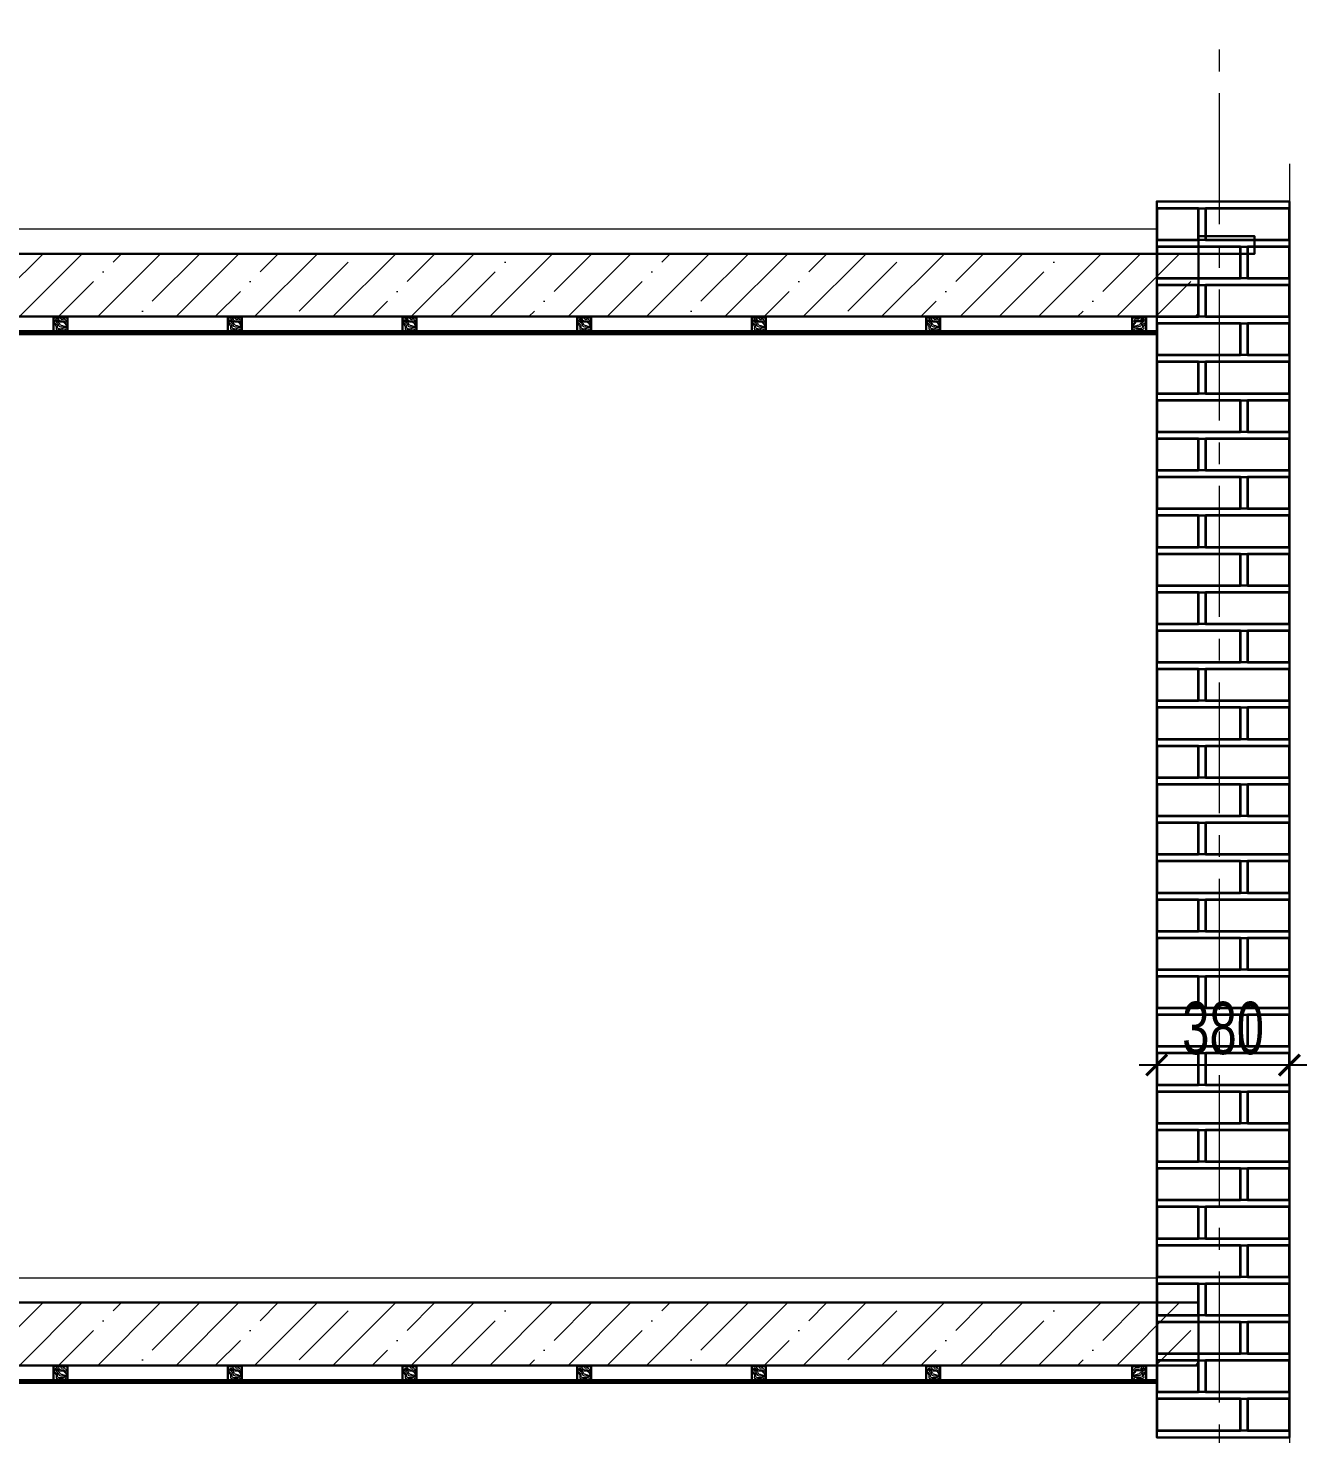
# Model space of a CAD drawing. Header units: millimetres. Extents: x 306212 to 393045, y -154783 to -111932.
# Drawn here: x 382741 to 386403, y -144597 to -140571 of the extents above; entities that cross this region are included whole.
import ezdxf

# ---------------------------------------------------------------- set-up
doc = ezdxf.new("R2010")
doc.units = ezdxf.units.MM
doc.linetypes.add('CENTER2', pattern=[1.125, 0.75, -0.125, 0.125, -0.125])
doc.layers.add('ahsap', color=222, linetype='Continuous', lineweight=13)
doc.layers.add('OLCU', color=7, linetype='Continuous', lineweight=13)
doc.layers.add('AKS', color=252, linetype='CENTER2')
doc.styles.add('TR', font='tsimplex.shx', dxfattribs={"width": 0.7})
doc.dimstyles.get("Standard").update_dxf_attribs({"dimtxt": 125, "dimasz": 60, "dimexe": 50, "dimexo": 50, "dimgap": 30, "dimtad": 1, "dimdec": 0, "dimzin": 0, "dimdsep": 46, "dimtxsty": 'TR', "dimblk": 'ARCHTICK', "dimcen": 90, "dimdle": 50, "dimclrt": 256, "dimadec": 0, "dimazin": 0, "dimtfac": 1, "dimtdec": 0, "dimtofl": 0, "dimtmove": 1, "dimatfit": 3, "dimldrblk": 'ARCHTICK', "dimfxl": 0, "dimtolj": 1, "dimtzin": 0, "dimarcsym": 0})

# ---------------------------------------------------------------- blocks, each defined once
blk = doc.blocks.new('_ArchTick')
at = {"color": 0, "linetype": 'ByBlock', "const_width": 0.15}
blk.add_lwpolyline([(-0.5, -0.5), (0.5, 0.5)], dxfattribs=at)
blk = doc.blocks.new('*D768')
at = {"layer": 'DEFPOINTS', "color": 0}
for p in [(385973.4, -143541), (385973.4, -143727.4), (386353.4, -143727.4)]:
    blk.add_point(p, dxfattribs=at)
at = {"layer": 'OLCU', "color": 0, "lineweight": -2}
for p, q in [((385973.4, -143677.4), (385973.4, -143491)), ((386353.4, -143677.4), (386353.4, -143491)), ((386403.4, -143541), (385923.4, -143541))]:
    blk.add_line(p, q, dxfattribs=at)
at = {"layer": 'OLCU', "color": 0, "lineweight": -2, "xscale": 60, "yscale": 60, "zscale": 60, "rotation": 180}
blk.add_blockref('_ArchTick', (385973.4, -143541), dxfattribs=at)
at = {"layer": 'OLCU', "color": 0, "lineweight": -2, "xscale": 60, "yscale": 60, "zscale": 60}
blk.add_blockref('_ArchTick', (386353.4, -143541), dxfattribs=at)
at = {"layer": 'OLCU', "insert": (386163.4, -143436), "char_height": 150, "attachment_point": 5, "style": 'TR'}
blk.add_mtext('\\A1;380', dxfattribs=at)

msp = doc.modelspace()

# ---------------------------------------------------------------- hatches: boundary and pattern name
at = {"layer": 'ahsap'}
h = msp.add_hatch(dxfattribs=at)
h.set_pattern_fill('ANSI35', color=251, scale=25, style=0)
h.set_pattern_definition([(45, (29611.11, 3004), (-112.2532, 112.2532), []), (45, (29723.36, 3004), (-112.2532, 112.2532), [198.4375, -39.6875, 0, -39.6875])])
h.paths.add_polyline_path([(386093.4, -141217.4), (381853.4, -141217.4), (381853.4, -141253.4), (381853.4, -141397.4), (386093.4, -141397.4)], flags=16)
h.paths.add_polyline_path([(379428.4, -141217.4), (379303.4, -141217.4), (379303.4, -141253.4), (379428.4, -141253.4)])
h.paths.add_polyline_path([(379428.4, -141253.4), (379303.4, -141253.4), (379303.4, -141273.4), (379423.4, -141273.4), (379428.4, -141273.4)])
h.paths.add_polyline_path([(379423.4, -141273.4), (379303.4, -141273.4), (379303.4, -141363.4), (379423.4, -141363.4)])
h.paths.add_polyline_path([(379428.4, -141363.4), (379303.4, -141363.4), (379303.4, -141383.4), (379428.4, -141383.4)])
h.paths.add_polyline_path([(379428.4, -141383.4), (379303.4, -141383.4), (379303.4, -141397.4), (379428.4, -141397.4)])
h.paths.add_polyline_path([(379543.4, -141383.4), (379428.4, -141383.4), (379428.4, -141397.4), (379543.4, -141397.4)])
h.paths.add_polyline_path([(381853.4, -141363.4), (379428.4, -141363.4), (379428.4, -141383.4), (379543.4, -141383.4), (381853.4, -141383.4)])
h.paths.add_polyline_path([(379443.4, -141273.4), (379428.4, -141273.4), (379428.4, -141363.4), (379443.4, -141363.4)])
h.paths.add_polyline_path([(381853.4, -141253.4), (379428.4, -141253.4), (379428.4, -141273.4), (379503.4, -141273.4), (379683.4, -141273.4), (381853.4, -141273.4)])
h.paths.add_polyline_path([(379428.4, -141273.4), (379423.4, -141273.4), (379423.4, -141363.4), (379428.4, -141363.4)])
h.paths.add_polyline_path([(379543.4, -141217.4), (379428.4, -141217.4), (379428.4, -141253.4), (379503.4, -141253.4), (379543.4, -141253.4)])
h.paths.add_polyline_path([(379563.4, -141217.4), (379543.4, -141217.4), (379543.4, -141253.4), (379563.4, -141253.4)])
h.paths.add_polyline_path([(379803.4, -141217.4), (379563.4, -141217.4), (379563.4, -141253.4), (379763.4, -141253.4), (379803.4, -141253.4)])
h.paths.add_polyline_path([(379703.4, -141273.4), (379683.4, -141273.4), (379683.4, -141363.4), (379703.4, -141363.4)])
h.paths.add_polyline_path([(379683.4, -141273.4), (379443.4, -141273.4), (379443.4, -141363.4), (379643.4, -141363.4), (379683.4, -141363.4)])
h.paths.add_polyline_path([(379803.4, -141383.4), (379563.4, -141383.4), (379563.4, -141397.4), (379803.4, -141397.4)])
h.paths.add_polyline_path([(379563.4, -141383.4), (379543.4, -141383.4), (379543.4, -141397.4), (379563.4, -141397.4)])
h.paths.add_polyline_path([(379823.4, -141383.4), (379803.4, -141383.4), (379803.4, -141397.4), (379823.4, -141397.4)])
h.paths.add_polyline_path([(379943.4, -141273.4), (379703.4, -141273.4), (379703.4, -141363.4), (379903.4, -141363.4), (379943.4, -141363.4)])
h.paths.add_polyline_path([(379823.4, -141217.4), (379803.4, -141217.4), (379803.4, -141253.4), (379823.4, -141253.4)])
h.paths.add_polyline_path([(380063.4, -141217.4), (379823.4, -141217.4), (379823.4, -141253.4), (380023.4, -141253.4), (380063.4, -141253.4)])
h.paths.add_polyline_path([(380083.4, -141217.4), (380063.4, -141217.4), (380063.4, -141253.4), (380083.4, -141253.4)])
h.paths.add_polyline_path([(379963.4, -141273.4), (379943.4, -141273.4), (379943.4, -141363.4), (379963.4, -141363.4)])
h.paths.add_polyline_path([(380203.4, -141273.4), (379963.4, -141273.4), (379963.4, -141363.4), (380163.4, -141363.4), (380203.4, -141363.4)])
h.paths.add_polyline_path([(380063.4, -141383.4), (379823.4, -141383.4), (379823.4, -141397.4), (380063.4, -141397.4)])
h.paths.add_polyline_path([(380343.4, -141383.4), (380323.4, -141383.4), (380323.4, -141397.4), (380343.4, -141397.4)])
h.paths.add_polyline_path([(380083.4, -141383.4), (380063.4, -141383.4), (380063.4, -141397.4), (380083.4, -141397.4)])
h.paths.add_polyline_path([(380323.4, -141217.4), (380083.4, -141217.4), (380083.4, -141253.4), (380283.4, -141253.4), (380323.4, -141253.4)])
h.paths.add_polyline_path([(380343.4, -141217.4), (380323.4, -141217.4), (380323.4, -141253.4), (380343.4, -141253.4)])
h.paths.add_polyline_path([(380483.4, -141273.4), (380463.4, -141273.4), (380463.4, -141363.4), (380483.4, -141363.4)])
h.paths.add_polyline_path([(380583.4, -141217.4), (380343.4, -141217.4), (380343.4, -141253.4), (380543.4, -141253.4), (380583.4, -141253.4)])
h.paths.add_polyline_path([(380603.4, -141217.4), (380583.4, -141217.4), (380583.4, -141253.4), (380603.4, -141253.4)])
h.paths.add_polyline_path([(380723.4, -141273.4), (380483.4, -141273.4), (380483.4, -141363.4), (380683.4, -141363.4), (380723.4, -141363.4)])
h.paths.add_polyline_path([(380583.4, -141383.4), (380343.4, -141383.4), (380343.4, -141397.4), (380583.4, -141397.4)])
h.paths.add_polyline_path([(380603.4, -141383.4), (380583.4, -141383.4), (380583.4, -141397.4), (380603.4, -141397.4)])
h.paths.add_polyline_path([(380843.4, -141383.4), (380603.4, -141383.4), (380603.4, -141397.4), (380843.4, -141397.4)])
h.paths.add_polyline_path([(386093.4, -141217.4), (380843.4, -141217.4), (380843.4, -141253.4), (381853.4, -141253.4), (381853.4, -141273.4), (380723.4, -141273.4), (380723.4, -141363.4), (381853.4, -141363.4), (381853.4, -141383.4), (380843.4, -141383.4), (380843.4, -141397.4), (386093.4, -141397.4)])
h.paths.add_polyline_path([(380843.4, -141217.4), (380603.4, -141217.4), (380603.4, -141253.4), (380803.4, -141253.4), (380843.4, -141253.4)])
h.paths.add_polyline_path([(379303.4, -141217.4), (378013.4, -141217.4), (378003.4, -141217.4), (378003.4, -141397.4), (378013.4, -141397.4), (379303.4, -141397.4), (379303.4, -141383.4)])
h.paths.add_polyline_path([(386093.4, -141217.4), (381853.4, -141217.4), (381853.4, -141253.4), (381853.4, -141397.4), (386093.4, -141397.4)], flags=17)
h.paths.add_polyline_path([(378013.4, -141270.9), (378013.4, -141250.9), (378013.4, -141217.4), (374783.4, -141217.4), (374783.4, -141250.9), (374783.4, -141270.9), (374783.4, -141360.9), (374783.4, -141380.9), (374783.4, -141397.4), (378013.4, -141397.4), (378013.4, -141380.9), (378013.4, -141360.9)])
h = msp.add_hatch(dxfattribs=at)
h.set_pattern_fill('ANSI35', color=251, scale=25, style=0)
h.set_pattern_definition([(45, (29611.11, 0), (-112.2532, 112.2532), []), (45, (29723.36, 0), (-112.2532, 112.2532), [198.4375, -39.6875, 0, -39.6875])])
h.paths.add_polyline_path([(380463.4, -144277.4), (380223.4, -144277.4), (380223.4, -144367.4), (380423.4, -144367.4), (380463.4, -144367.4)])
h.paths.add_polyline_path([(386093.4, -144221.4), (381853.4, -144221.4), (381853.4, -144257.4), (381853.4, -144401.4), (386093.4, -144401.4)], flags=16)
h.paths.add_polyline_path([(379428.4, -144221.4), (379303.4, -144221.4), (379303.4, -144257.4), (379428.4, -144257.4)])
h.paths.add_polyline_path([(379428.4, -144257.4), (379303.4, -144257.4), (379303.4, -144277.4), (379423.4, -144277.4), (379428.4, -144277.4)])
h.paths.add_polyline_path([(379423.4, -144277.4), (379303.4, -144277.4), (379303.4, -144367.4), (379423.4, -144367.4)])
h.paths.add_polyline_path([(379428.4, -144367.4), (379303.4, -144367.4), (379303.4, -144387.4), (379428.4, -144387.4)])
h.paths.add_polyline_path([(379428.4, -144387.4), (379303.4, -144387.4), (379303.4, -144401.4), (379428.4, -144401.4)])
h.paths.add_polyline_path([(379543.4, -144387.4), (379428.4, -144387.4), (379428.4, -144401.4), (379543.4, -144401.4)])
h.paths.add_polyline_path([(381853.4, -144367.4), (379428.4, -144367.4), (379428.4, -144387.4), (379543.4, -144387.4), (381853.4, -144387.4)])
h.paths.add_polyline_path([(379443.4, -144277.4), (379428.4, -144277.4), (379428.4, -144367.4), (379443.4, -144367.4)])
h.paths.add_polyline_path([(381853.4, -144257.4), (379428.4, -144257.4), (379428.4, -144277.4), (379503.4, -144277.4), (379683.4, -144277.4), (381853.4, -144277.4)])
h.paths.add_polyline_path([(379428.4, -144277.4), (379423.4, -144277.4), (379423.4, -144367.4), (379428.4, -144367.4)])
h.paths.add_polyline_path([(379543.4, -144221.4), (379428.4, -144221.4), (379428.4, -144257.4), (379503.4, -144257.4), (379543.4, -144257.4)])
h.paths.add_polyline_path([(379563.4, -144221.4), (379543.4, -144221.4), (379543.4, -144257.4), (379563.4, -144257.4)])
h.paths.add_polyline_path([(379803.4, -144221.4), (379563.4, -144221.4), (379563.4, -144257.4), (379763.4, -144257.4), (379803.4, -144257.4)])
h.paths.add_polyline_path([(379703.4, -144277.4), (379683.4, -144277.4), (379683.4, -144367.4), (379703.4, -144367.4)])
h.paths.add_polyline_path([(379683.4, -144277.4), (379443.4, -144277.4), (379443.4, -144367.4), (379643.4, -144367.4), (379683.4, -144367.4)])
h.paths.add_polyline_path([(379803.4, -144387.4), (379563.4, -144387.4), (379563.4, -144401.4), (379803.4, -144401.4)])
h.paths.add_polyline_path([(379563.4, -144387.4), (379543.4, -144387.4), (379543.4, -144401.4), (379563.4, -144401.4)])
h.paths.add_polyline_path([(379823.4, -144387.4), (379803.4, -144387.4), (379803.4, -144401.4), (379823.4, -144401.4)])
h.paths.add_polyline_path([(379943.4, -144277.4), (379703.4, -144277.4), (379703.4, -144367.4), (379903.4, -144367.4), (379943.4, -144367.4)])
h.paths.add_polyline_path([(379823.4, -144221.4), (379803.4, -144221.4), (379803.4, -144257.4), (379823.4, -144257.4)])
h.paths.add_polyline_path([(380063.4, -144221.4), (379823.4, -144221.4), (379823.4, -144257.4), (380023.4, -144257.4), (380063.4, -144257.4)])
h.paths.add_polyline_path([(380083.4, -144221.4), (380063.4, -144221.4), (380063.4, -144257.4), (380083.4, -144257.4)])
h.paths.add_polyline_path([(379963.4, -144277.4), (379943.4, -144277.4), (379943.4, -144367.4), (379963.4, -144367.4)])
h.paths.add_polyline_path([(380203.4, -144277.4), (379963.4, -144277.4), (379963.4, -144367.4), (380163.4, -144367.4), (380203.4, -144367.4)])
h.paths.add_polyline_path([(380063.4, -144387.4), (379823.4, -144387.4), (379823.4, -144401.4), (380063.4, -144401.4)])
h.paths.add_polyline_path([(380343.4, -144387.4), (380323.4, -144387.4), (380323.4, -144401.4), (380343.4, -144401.4)])
h.paths.add_polyline_path([(380083.4, -144387.4), (380063.4, -144387.4), (380063.4, -144401.4), (380083.4, -144401.4)])
h.paths.add_polyline_path([(380323.4, -144221.4), (380083.4, -144221.4), (380083.4, -144257.4), (380283.4, -144257.4), (380323.4, -144257.4)])
h.paths.add_polyline_path([(380343.4, -144221.4), (380323.4, -144221.4), (380323.4, -144257.4), (380343.4, -144257.4)])
h.paths.add_polyline_path([(380483.4, -144277.4), (380463.4, -144277.4), (380463.4, -144367.4), (380483.4, -144367.4)])
h.paths.add_polyline_path([(380583.4, -144221.4), (380343.4, -144221.4), (380343.4, -144257.4), (380543.4, -144257.4), (380583.4, -144257.4)])
h.paths.add_polyline_path([(380603.4, -144221.4), (380583.4, -144221.4), (380583.4, -144257.4), (380603.4, -144257.4)])
h.paths.add_polyline_path([(380723.4, -144277.4), (380483.4, -144277.4), (380483.4, -144367.4), (380683.4, -144367.4), (380723.4, -144367.4)])
h.paths.add_polyline_path([(380583.4, -144387.4), (380343.4, -144387.4), (380343.4, -144401.4), (380583.4, -144401.4)])
h.paths.add_polyline_path([(380603.4, -144387.4), (380583.4, -144387.4), (380583.4, -144401.4), (380603.4, -144401.4)])
h.paths.add_polyline_path([(380843.4, -144387.4), (380603.4, -144387.4), (380603.4, -144401.4), (380843.4, -144401.4)])
h.paths.add_polyline_path([(386093.4, -144221.4), (380843.4, -144221.4), (380843.4, -144257.4), (381853.4, -144257.4), (381853.4, -144277.4), (380723.4, -144277.4), (380723.4, -144367.4), (381853.4, -144367.4), (381853.4, -144387.4), (380843.4, -144387.4), (380843.4, -144401.4), (386093.4, -144401.4)])
h.paths.add_polyline_path([(380843.4, -144221.4), (380603.4, -144221.4), (380603.4, -144257.4), (380803.4, -144257.4), (380843.4, -144257.4)])
h.paths.add_polyline_path([(379303.4, -144221.4), (378013.4, -144221.4), (378003.4, -144221.4), (378003.4, -144401.4), (378013.4, -144401.4), (379303.4, -144401.4), (379303.4, -144387.4)])
h.paths.add_polyline_path([(386093.4, -144221.4), (381853.4, -144221.4), (381853.4, -144257.4), (381853.4, -144401.4), (386093.4, -144401.4)], flags=17)
h.paths.add_polyline_path([(378013.4, -144274.9), (378013.4, -144254.9), (378013.4, -144221.4), (374783.4, -144221.4), (374783.4, -144254.9), (374783.4, -144274.9), (374783.4, -144364.9), (374783.4, -144384.9), (374783.4, -144401.4), (378013.4, -144401.4), (378013.4, -144384.9), (378013.4, -144364.9)])

# ---------------------------------------------------------------- linework, layer by layer
for p, q in [((386353.4, -140959.9), (386353.4, -147357.4)), ((385973.4, -141147.4), (374783.4, -141147.4)), ((385973.4, -144151.4), (374783.4, -144151.4)), ((386093.4, -144221.4), (386093.4, -144401.4))]:
    msp.add_line(p, q, dxfattribs=at)
at = {"layer": 'ahsap', "color": 251, "lineweight": 30}
for points in [[(386353.4, -141087.4), (385973.4, -141087.4), (385973.4, -141067.4), (386353.4, -141067.4), (386353.4, -141087.4)], [(386353.4, -141197.4), (385973.4, -141197.4), (385973.4, -141177.4), (386353.4, -141177.4), (386353.4, -141197.4)], [(378013.4, -141397.4), (374663.4, -141397.4), (374663.4, -141397.4), (374663.4, -141217.4), (374663.4, -141217.4), (378013.4, -141217.4), (386093.4, -141217.4), (386093.4, -141397.4), (378013.4, -141397.4)], [(386353.4, -141307.4), (385973.4, -141307.4), (385973.4, -141287.4), (386353.4, -141287.4), (386353.4, -141307.4)], [(386353.4, -141417.4), (385973.4, -141417.4), (385973.4, -141397.4), (386353.4, -141397.4), (386353.4, -141417.4)], [(386353.4, -141527.4), (385973.4, -141527.4), (385973.4, -141507.4), (386353.4, -141507.4), (386353.4, -141527.4)], [(386353.4, -141637.4), (385973.4, -141637.4), (385973.4, -141617.4), (386353.4, -141617.4), (386353.4, -141637.4)], [(386353.4, -141747.4), (385973.4, -141747.4), (385973.4, -141727.4), (386353.4, -141727.4), (386353.4, -141747.4)], [(386353.4, -141857.4), (385973.4, -141857.4), (385973.4, -141837.4), (386353.4, -141837.4), (386353.4, -141857.4)], [(386353.4, -141967.4), (385973.4, -141967.4), (385973.4, -141947.4), (386353.4, -141947.4), (386353.4, -141967.4)], [(386353.4, -142077.4), (385973.4, -142077.4), (385973.4, -142057.4), (386353.4, -142057.4), (386353.4, -142077.4)], [(386353.4, -142187.4), (385973.4, -142187.4), (385973.4, -142167.4), (386353.4, -142167.4), (386353.4, -142187.4)], [(386353.4, -142297.4), (385973.4, -142297.4), (385973.4, -142277.4), (386353.4, -142277.4), (386353.4, -142297.4)], [(386353.4, -142407.4), (385973.4, -142407.4), (385973.4, -142387.4), (386353.4, -142387.4), (386353.4, -142407.4)], [(386353.4, -142517.4), (385973.4, -142517.4), (385973.4, -142497.4), (386353.4, -142497.4), (386353.4, -142517.4)], [(386353.4, -142627.4), (385973.4, -142627.4), (385973.4, -142607.4), (386353.4, -142607.4), (386353.4, -142627.4)], [(386353.4, -142737.4), (385973.4, -142737.4), (385973.4, -142717.4), (386353.4, -142717.4), (386353.4, -142737.4)], [(386353.4, -142847.4), (385973.4, -142847.4), (385973.4, -142827.4), (386353.4, -142827.4), (386353.4, -142847.4)], [(386353.4, -142957.4), (385973.4, -142957.4), (385973.4, -142937.4), (386353.4, -142937.4), (386353.4, -142957.4)], [(386353.4, -143067.4), (385973.4, -143067.4), (385973.4, -143047.4), (386353.4, -143047.4), (386353.4, -143067.4)], [(386353.4, -143177.4), (385973.4, -143177.4), (385973.4, -143157.4), (386353.4, -143157.4), (386353.4, -143177.4)], [(386353.4, -143287.4), (385973.4, -143287.4), (385973.4, -143267.4), (386353.4, -143267.4), (386353.4, -143287.4)], [(386353.4, -143397.4), (385973.4, -143397.4), (385973.4, -143377.4), (386353.4, -143377.4), (386353.4, -143397.4)], [(386353.4, -143507.4), (385973.4, -143507.4), (385973.4, -143487.4), (386353.4, -143487.4), (386353.4, -143507.4)], [(386353.4, -143617.4), (385973.4, -143617.4), (385973.4, -143597.4), (386353.4, -143597.4), (386353.4, -143617.4)], [(386353.4, -143727.4), (385973.4, -143727.4), (385973.4, -143707.4), (386353.4, -143707.4), (386353.4, -143727.4)], [(386353.4, -143837.4), (385973.4, -143837.4), (385973.4, -143817.4), (386353.4, -143817.4), (386353.4, -143837.4)], [(386353.4, -143947.4), (385973.4, -143947.4), (385973.4, -143927.4), (386353.4, -143927.4), (386353.4, -143947.4)], [(386353.4, -144057.4), (385973.4, -144057.4), (385973.4, -144037.4), (386353.4, -144037.4), (386353.4, -144057.4)], [(386353.4, -144167.4), (385973.4, -144167.4), (385973.4, -144147.4), (386353.4, -144147.4), (386353.4, -144167.4)], [(378013.4, -144401.4), (374663.4, -144401.4), (374663.4, -144401.4), (374663.4, -144221.4), (374663.4, -144221.4), (378013.4, -144221.4), (386093.4, -144221.4), (386093.4, -144401.4), (378013.4, -144401.4)], [(386353.4, -144277.4), (385973.4, -144277.4), (385973.4, -144257.4), (386353.4, -144257.4), (386353.4, -144277.4)], [(386353.4, -144387.4), (385973.4, -144387.4), (385973.4, -144367.4), (386353.4, -144367.4), (386353.4, -144387.4)], [(386353.4, -144497.4), (385973.4, -144497.4), (385973.4, -144477.4), (386353.4, -144477.4), (386353.4, -144497.4)], [(386353.4, -144607.4), (385973.4, -144607.4), (385973.4, -144587.4), (386353.4, -144587.4), (386353.4, -144607.4)]]:
    msp.add_lwpolyline(points, dxfattribs=at)
at = {"layer": 'ahsap', "color": 26, "lineweight": 35}
for points in [[(386093.4, -141177.4), (386093.4, -141087.4), (385973.4, -141087.4), (385973.4, -141177.4), (386093.4, -141177.4)], [(386153.4, -141177.4), (386353.4, -141177.4), (386353.4, -141087.4), (386113.4, -141087.4), (386113.4, -141177.4), (386153.4, -141177.4)], [(386013.4, -141287.4), (386213.4, -141287.4), (386213.4, -141197.4), (385973.4, -141197.4), (385973.4, -141287.4), (386013.4, -141287.4)], [(386353.4, -141287.4), (386353.4, -141197.4), (386233.4, -141197.4), (386233.4, -141287.4), (386353.4, -141287.4)], [(386093.4, -141397.4), (386093.4, -141307.4), (385973.4, -141307.4), (385973.4, -141397.4), (386093.4, -141397.4)], [(386153.4, -141397.4), (386353.4, -141397.4), (386353.4, -141307.4), (386113.4, -141307.4), (386113.4, -141397.4), (386153.4, -141397.4)], [(386013.4, -141507.4), (386213.4, -141507.4), (386213.4, -141417.4), (385973.4, -141417.4), (385973.4, -141507.4), (386013.4, -141507.4)], [(386353.4, -141507.4), (386353.4, -141417.4), (386233.4, -141417.4), (386233.4, -141507.4), (386353.4, -141507.4)], [(386093.4, -141617.4), (386093.4, -141527.4), (385973.4, -141527.4), (385973.4, -141617.4), (386093.4, -141617.4)], [(386153.4, -141617.4), (386353.4, -141617.4), (386353.4, -141527.4), (386113.4, -141527.4), (386113.4, -141617.4), (386153.4, -141617.4)], [(386013.4, -141727.4), (386213.4, -141727.4), (386213.4, -141637.4), (385973.4, -141637.4), (385973.4, -141727.4), (386013.4, -141727.4)], [(386353.4, -141727.4), (386353.4, -141637.4), (386233.4, -141637.4), (386233.4, -141727.4), (386353.4, -141727.4)], [(386093.4, -141837.4), (386093.4, -141747.4), (385973.4, -141747.4), (385973.4, -141837.4), (386093.4, -141837.4)], [(386153.4, -141837.4), (386353.4, -141837.4), (386353.4, -141747.4), (386113.4, -141747.4), (386113.4, -141837.4), (386153.4, -141837.4)], [(386013.4, -141947.4), (386213.4, -141947.4), (386213.4, -141857.4), (385973.4, -141857.4), (385973.4, -141947.4), (386013.4, -141947.4)], [(386353.4, -141947.4), (386353.4, -141857.4), (386233.4, -141857.4), (386233.4, -141947.4), (386353.4, -141947.4)], [(386093.4, -142057.4), (386093.4, -141967.4), (385973.4, -141967.4), (385973.4, -142057.4), (386093.4, -142057.4)], [(386153.4, -142057.4), (386353.4, -142057.4), (386353.4, -141967.4), (386113.4, -141967.4), (386113.4, -142057.4), (386153.4, -142057.4)], [(386013.4, -142167.4), (386213.4, -142167.4), (386213.4, -142077.4), (385973.4, -142077.4), (385973.4, -142167.4), (386013.4, -142167.4)], [(386353.4, -142167.4), (386353.4, -142077.4), (386233.4, -142077.4), (386233.4, -142167.4), (386353.4, -142167.4)], [(386093.4, -142277.4), (386093.4, -142187.4), (385973.4, -142187.4), (385973.4, -142277.4), (386093.4, -142277.4)], [(386153.4, -142277.4), (386353.4, -142277.4), (386353.4, -142187.4), (386113.4, -142187.4), (386113.4, -142277.4), (386153.4, -142277.4)], [(386013.4, -142387.4), (386213.4, -142387.4), (386213.4, -142297.4), (385973.4, -142297.4), (385973.4, -142387.4), (386013.4, -142387.4)], [(386353.4, -142387.4), (386353.4, -142297.4), (386233.4, -142297.4), (386233.4, -142387.4), (386353.4, -142387.4)], [(386093.4, -142497.4), (386093.4, -142407.4), (385973.4, -142407.4), (385973.4, -142497.4), (386093.4, -142497.4)], [(386153.4, -142497.4), (386353.4, -142497.4), (386353.4, -142407.4), (386113.4, -142407.4), (386113.4, -142497.4), (386153.4, -142497.4)], [(386013.4, -142607.4), (386213.4, -142607.4), (386213.4, -142517.4), (385973.4, -142517.4), (385973.4, -142607.4), (386013.4, -142607.4)], [(386353.4, -142607.4), (386353.4, -142517.4), (386233.4, -142517.4), (386233.4, -142607.4), (386353.4, -142607.4)], [(386093.4, -142717.4), (386093.4, -142627.4), (385973.4, -142627.4), (385973.4, -142717.4), (386093.4, -142717.4)], [(386153.4, -142717.4), (386353.4, -142717.4), (386353.4, -142627.4), (386113.4, -142627.4), (386113.4, -142717.4), (386153.4, -142717.4)], [(386013.4, -142827.4), (386213.4, -142827.4), (386213.4, -142737.4), (385973.4, -142737.4), (385973.4, -142827.4), (386013.4, -142827.4)], [(386353.4, -142827.4), (386353.4, -142737.4), (386233.4, -142737.4), (386233.4, -142827.4), (386353.4, -142827.4)], [(386093.4, -142937.4), (386093.4, -142847.4), (385973.4, -142847.4), (385973.4, -142937.4), (386093.4, -142937.4)], [(386153.4, -142937.4), (386353.4, -142937.4), (386353.4, -142847.4), (386113.4, -142847.4), (386113.4, -142937.4), (386153.4, -142937.4)], [(386013.4, -143047.4), (386213.4, -143047.4), (386213.4, -142957.4), (385973.4, -142957.4), (385973.4, -143047.4), (386013.4, -143047.4)], [(386353.4, -143047.4), (386353.4, -142957.4), (386233.4, -142957.4), (386233.4, -143047.4), (386353.4, -143047.4)], [(386093.4, -143157.4), (386093.4, -143067.4), (385973.4, -143067.4), (385973.4, -143157.4), (386093.4, -143157.4)], [(386153.4, -143157.4), (386353.4, -143157.4), (386353.4, -143067.4), (386113.4, -143067.4), (386113.4, -143157.4), (386153.4, -143157.4)], [(386013.4, -143267.4), (386213.4, -143267.4), (386213.4, -143177.4), (385973.4, -143177.4), (385973.4, -143267.4), (386013.4, -143267.4)], [(386353.4, -143267.4), (386353.4, -143177.4), (386233.4, -143177.4), (386233.4, -143267.4), (386353.4, -143267.4)], [(386093.4, -143377.4), (386093.4, -143287.4), (385973.4, -143287.4), (385973.4, -143377.4), (386093.4, -143377.4)], [(386153.4, -143377.4), (386353.4, -143377.4), (386353.4, -143287.4), (386113.4, -143287.4), (386113.4, -143377.4), (386153.4, -143377.4)], [(386013.4, -143487.4), (386213.4, -143487.4), (386213.4, -143397.4), (385973.4, -143397.4), (385973.4, -143487.4), (386013.4, -143487.4)], [(386353.4, -143487.4), (386353.4, -143397.4), (386233.4, -143397.4), (386233.4, -143487.4), (386353.4, -143487.4)], [(386093.4, -143597.4), (386093.4, -143507.4), (385973.4, -143507.4), (385973.4, -143597.4), (386093.4, -143597.4)], [(386153.4, -143597.4), (386353.4, -143597.4), (386353.4, -143507.4), (386113.4, -143507.4), (386113.4, -143597.4), (386153.4, -143597.4)], [(386013.4, -143707.4), (386213.4, -143707.4), (386213.4, -143617.4), (385973.4, -143617.4), (385973.4, -143707.4), (386013.4, -143707.4)], [(386353.4, -143707.4), (386353.4, -143617.4), (386233.4, -143617.4), (386233.4, -143707.4), (386353.4, -143707.4)], [(386093.4, -143817.4), (386093.4, -143727.4), (385973.4, -143727.4), (385973.4, -143817.4), (386093.4, -143817.4)], [(386153.4, -143817.4), (386353.4, -143817.4), (386353.4, -143727.4), (386113.4, -143727.4), (386113.4, -143817.4), (386153.4, -143817.4)], [(386013.4, -143927.4), (386213.4, -143927.4), (386213.4, -143837.4), (385973.4, -143837.4), (385973.4, -143927.4), (386013.4, -143927.4)], [(386353.4, -143927.4), (386353.4, -143837.4), (386233.4, -143837.4), (386233.4, -143927.4), (386353.4, -143927.4)], [(386093.4, -144037.4), (386093.4, -143947.4), (385973.4, -143947.4), (385973.4, -144037.4), (386093.4, -144037.4)], [(386153.4, -144037.4), (386353.4, -144037.4), (386353.4, -143947.4), (386113.4, -143947.4), (386113.4, -144037.4), (386153.4, -144037.4)], [(386013.4, -144147.4), (386213.4, -144147.4), (386213.4, -144057.4), (385973.4, -144057.4), (385973.4, -144147.4), (386013.4, -144147.4)], [(386353.4, -144147.4), (386353.4, -144057.4), (386233.4, -144057.4), (386233.4, -144147.4), (386353.4, -144147.4)], [(386093.4, -144257.4), (386093.4, -144167.4), (385973.4, -144167.4), (385973.4, -144257.4), (386093.4, -144257.4)], [(386153.4, -144257.4), (386353.4, -144257.4), (386353.4, -144167.4), (386113.4, -144167.4), (386113.4, -144257.4), (386153.4, -144257.4)], [(386013.4, -144367.4), (386213.4, -144367.4), (386213.4, -144277.4), (385973.4, -144277.4), (385973.4, -144367.4), (386013.4, -144367.4)], [(386353.4, -144367.4), (386353.4, -144277.4), (386233.4, -144277.4), (386233.4, -144367.4), (386353.4, -144367.4)], [(386093.4, -144477.4), (386093.4, -144387.4), (385973.4, -144387.4), (385973.4, -144477.4), (386093.4, -144477.4)], [(386153.4, -144477.4), (386353.4, -144477.4), (386353.4, -144387.4), (386113.4, -144387.4), (386113.4, -144477.4), (386153.4, -144477.4)], [(386013.4, -144587.4), (386213.4, -144587.4), (386213.4, -144497.4), (385973.4, -144497.4), (385973.4, -144587.4), (386013.4, -144587.4)], [(386353.4, -144587.4), (386353.4, -144497.4), (386233.4, -144497.4), (386233.4, -144587.4), (386353.4, -144587.4)]]:
    msp.add_lwpolyline(points, dxfattribs=at)
at = {"layer": 'ahsap', "color": 46, "lineweight": 30}
for points in [[(386093.4, -141217.4), (386093.4, -141167.4), (386253.4, -141167.4), (386253.4, -141217.4), (386093.4, -141217.4)], [(382853.4, -141439.4), (382853.4, -141399.9), (382813.4, -141399.9), (382813.4, -141439.4), (382853.4, -141439.4)], [(383353.4, -141439.4), (383353.4, -141399.9), (383313.4, -141399.9), (383313.4, -141439.4), (383353.4, -141439.4)], [(383853.4, -141439.4), (383853.4, -141399.9), (383813.4, -141399.9), (383813.4, -141439.4), (383853.4, -141439.4)], [(384353.4, -141439.4), (384353.4, -141399.9), (384313.4, -141399.9), (384313.4, -141439.4), (384353.4, -141439.4)], [(384853.4, -141439.4), (384853.4, -141399.9), (384813.4, -141399.9), (384813.4, -141439.4), (384853.4, -141439.4)], [(385353.4, -141439.4), (385353.4, -141399.9), (385313.4, -141399.9), (385313.4, -141439.4), (385353.4, -141439.4)], [(385903.4, -141439.4), (385903.4, -141399.9), (385943.4, -141399.9), (385943.4, -141439.4), (385903.4, -141439.4)], [(385903.4, -141439.4), (385903.4, -141399.9), (385943.4, -141399.9), (385943.4, -141439.4), (385903.4, -141439.4)], [(385973.4, -141439.4), (374783.4, -141439.4)], [(385973.4, -141443.4), (374783.4, -141443.4)], [(385973.4, -141447.4), (374783.4, -141447.4)], [(382853.4, -144443.4), (382853.4, -144403.9), (382813.4, -144403.9), (382813.4, -144443.4), (382853.4, -144443.4)], [(383353.4, -144443.4), (383353.4, -144403.9), (383313.4, -144403.9), (383313.4, -144443.4), (383353.4, -144443.4)], [(383853.4, -144443.4), (383853.4, -144403.9), (383813.4, -144403.9), (383813.4, -144443.4), (383853.4, -144443.4)], [(384353.4, -144443.4), (384353.4, -144403.9), (384313.4, -144403.9), (384313.4, -144443.4), (384353.4, -144443.4)], [(384853.4, -144443.4), (384853.4, -144403.9), (384813.4, -144403.9), (384813.4, -144443.4), (384853.4, -144443.4)], [(385353.4, -144443.4), (385353.4, -144403.9), (385313.4, -144403.9), (385313.4, -144443.4), (385353.4, -144443.4)], [(385903.4, -144443.4), (385903.4, -144403.9), (385943.4, -144403.9), (385943.4, -144443.4), (385903.4, -144443.4)], [(385973.4, -144443.4), (374783.4, -144443.4)], [(385973.4, -144447.4), (374783.4, -144447.4)], [(385973.4, -144451.4), (374783.4, -144451.4)]]:
    msp.add_lwpolyline(points, dxfattribs=at)
at = {"layer": 'ahsap', "color": 62}
for points in [[(382815.1, -141409.3), (382816.6, -141415.2), (382822.9, -141419.9), (382825, -141429.9), (382836.8, -141431.9), (382848, -141434.5), (382850.5, -141437)], [(382815.2, -141418.6), (382818.1, -141420.7), (382821, -141426.9), (382821.3, -141433.5), (382828.1, -141435.3), (382838.2, -141435.2), (382842.2, -141436.8)], [(382816.7, -141405.9), (382820.2, -141411.9), (382825.1, -141415.5), (382829.6, -141424.8), (382840.2, -141427.5), (382851, -141430.4)], [(382819.6, -141404.6), (382822.7, -141409.2), (382829.5, -141415.5), (382831.8, -141419.8), (382839.4, -141423.2), (382847.2, -141426.1), (382850.9, -141428.1)], [(382821.6, -141403.3), (382826.7, -141409.3), (382832.9, -141412.6), (382841.1, -141412.6), (382846.5, -141417.3), (382850.4, -141426.2)], [(382826, -141403), (382830, -141407.6), (382837.4, -141409.6), (382843.5, -141409.6), (382847.5, -141414.7), (382850, -141420.2)], [(382834, -141402.8), (382838, -141405.3), (382844.3, -141404.1), (382847.9, -141408.3), (382850.8, -141411.7)], [(383315.1, -141409.3), (383316.6, -141415.2), (383322.9, -141419.9), (383325, -141429.9), (383336.8, -141431.9), (383348, -141434.5), (383350.5, -141437)], [(383315.2, -141418.6), (383318.1, -141420.7), (383321, -141426.9), (383321.3, -141433.5), (383328.1, -141435.3), (383338.2, -141435.2), (383342.2, -141436.8)], [(383316.7, -141405.9), (383320.2, -141411.9), (383325.1, -141415.5), (383329.6, -141424.8), (383340.2, -141427.5), (383351, -141430.4)], [(383319.6, -141404.6), (383322.7, -141409.2), (383329.5, -141415.5), (383331.8, -141419.8), (383339.4, -141423.2), (383347.2, -141426.1), (383350.9, -141428.1)], [(383321.6, -141403.3), (383326.7, -141409.3), (383332.9, -141412.6), (383341.1, -141412.6), (383346.5, -141417.3), (383350.4, -141426.2)], [(383326, -141403), (383330, -141407.6), (383337.4, -141409.6), (383343.5, -141409.6), (383347.5, -141414.7), (383350, -141420.2)], [(383334, -141402.8), (383338, -141405.3), (383344.3, -141404.1), (383347.9, -141408.3), (383350.8, -141411.7)], [(383815.1, -141409.3), (383816.6, -141415.2), (383822.9, -141419.9), (383825, -141429.9), (383836.8, -141431.9), (383848, -141434.5), (383850.5, -141437)], [(383815.2, -141418.6), (383818.1, -141420.7), (383821, -141426.9), (383821.3, -141433.5), (383828.1, -141435.3), (383838.2, -141435.2), (383842.2, -141436.8)], [(383816.7, -141405.9), (383820.2, -141411.9), (383825.1, -141415.5), (383829.6, -141424.8), (383840.2, -141427.5), (383851, -141430.4)], [(383819.6, -141404.6), (383822.7, -141409.2), (383829.5, -141415.5), (383831.8, -141419.8), (383839.4, -141423.2), (383847.2, -141426.1), (383850.9, -141428.1)], [(383821.6, -141403.3), (383826.7, -141409.3), (383832.9, -141412.6), (383841.1, -141412.6), (383846.5, -141417.3), (383850.4, -141426.2)], [(383826, -141403), (383830, -141407.6), (383837.4, -141409.6), (383843.5, -141409.6), (383847.5, -141414.7), (383850, -141420.2)], [(383834, -141402.8), (383838, -141405.3), (383844.3, -141404.1), (383847.9, -141408.3), (383850.8, -141411.7)], [(384315.1, -141409.3), (384316.6, -141415.2), (384322.9, -141419.9), (384325, -141429.9), (384336.8, -141431.9), (384348, -141434.5), (384350.5, -141437)], [(384315.2, -141418.6), (384318.1, -141420.7), (384321, -141426.9), (384321.3, -141433.5), (384328.1, -141435.3), (384338.2, -141435.2), (384342.2, -141436.8)], [(384316.7, -141405.9), (384320.2, -141411.9), (384325.1, -141415.5), (384329.6, -141424.8), (384340.2, -141427.5), (384351, -141430.4)], [(384319.6, -141404.6), (384322.7, -141409.2), (384329.5, -141415.5), (384331.8, -141419.8), (384339.4, -141423.2), (384347.2, -141426.1), (384350.9, -141428.1)], [(384321.6, -141403.3), (384326.7, -141409.3), (384332.9, -141412.6), (384341.1, -141412.6), (384346.5, -141417.3), (384350.4, -141426.2)], [(384326, -141403), (384330, -141407.6), (384337.4, -141409.6), (384343.5, -141409.6), (384347.5, -141414.7), (384350, -141420.2)], [(384334, -141402.8), (384338, -141405.3), (384344.3, -141404.1), (384347.9, -141408.3), (384350.8, -141411.7)], [(384815.1, -141409.3), (384816.6, -141415.2), (384822.9, -141419.9), (384825, -141429.9), (384836.8, -141431.9), (384848, -141434.5), (384850.5, -141437)], [(384815.2, -141418.6), (384818.1, -141420.7), (384821, -141426.9), (384821.3, -141433.5), (384828.1, -141435.3), (384838.2, -141435.2), (384842.2, -141436.8)], [(384816.7, -141405.9), (384820.2, -141411.9), (384825.1, -141415.5), (384829.6, -141424.8), (384840.2, -141427.5), (384851, -141430.4)], [(384819.6, -141404.6), (384822.7, -141409.2), (384829.5, -141415.5), (384831.8, -141419.8), (384839.4, -141423.2), (384847.2, -141426.1), (384850.9, -141428.1)], [(384821.6, -141403.3), (384826.7, -141409.3), (384832.9, -141412.6), (384841.1, -141412.6), (384846.5, -141417.3), (384850.4, -141426.2)], [(384826, -141403), (384830, -141407.6), (384837.4, -141409.6), (384843.5, -141409.6), (384847.5, -141414.7), (384850, -141420.2)], [(384834, -141402.8), (384838, -141405.3), (384844.3, -141404.1), (384847.9, -141408.3), (384850.8, -141411.7)], [(385315.1, -141409.3), (385316.6, -141415.2), (385322.9, -141419.9), (385325, -141429.9), (385336.8, -141431.9), (385348, -141434.5), (385350.5, -141437)], [(385315.2, -141418.6), (385318.1, -141420.7), (385321, -141426.9), (385321.3, -141433.5), (385328.1, -141435.3), (385338.2, -141435.2), (385342.2, -141436.8)], [(385316.7, -141405.9), (385320.2, -141411.9), (385325.1, -141415.5), (385329.6, -141424.8), (385340.2, -141427.5), (385351, -141430.4)], [(385319.6, -141404.6), (385322.7, -141409.2), (385329.5, -141415.5), (385331.8, -141419.8), (385339.4, -141423.2), (385347.2, -141426.1), (385350.9, -141428.1)], [(385321.6, -141403.3), (385326.7, -141409.3), (385332.9, -141412.6), (385341.1, -141412.6), (385346.5, -141417.3), (385350.4, -141426.2)], [(385326, -141403), (385330, -141407.6), (385337.4, -141409.6), (385343.5, -141409.6), (385347.5, -141414.7), (385350, -141420.2)], [(385334, -141402.8), (385338, -141405.3), (385344.3, -141404.1), (385347.9, -141408.3), (385350.8, -141411.7)], [(385940.2, -141405.9), (385936.6, -141411.9), (385931.7, -141415.5), (385927.2, -141424.8), (385916.6, -141427.5), (385905.8, -141430.4)], [(385940.2, -141405.9), (385936.6, -141411.9), (385931.7, -141415.5), (385927.2, -141424.8), (385916.6, -141427.5), (385905.8, -141430.4)], [(385937.3, -141404.6), (385934.2, -141409.2), (385927.4, -141415.5), (385925.1, -141419.8), (385917.4, -141423.2), (385909.6, -141426.1), (385906, -141428.1)], [(385937.3, -141404.6), (385934.2, -141409.2), (385927.4, -141415.5), (385925.1, -141419.8), (385917.4, -141423.2), (385909.6, -141426.1), (385906, -141428.1)], [(385922.8, -141402.8), (385918.9, -141405.3), (385912.6, -141404.1), (385908.9, -141408.3), (385906.1, -141411.7)], [(385941.7, -141409.3), (385940.3, -141415.2), (385934, -141419.9), (385931.8, -141429.9), (385920.1, -141431.9), (385908.8, -141434.5), (385906.4, -141437)], [(385941.7, -141409.3), (385940.3, -141415.2), (385934, -141419.9), (385931.8, -141429.9), (385920.1, -141431.9), (385908.8, -141434.5), (385906.4, -141437)], [(385935.3, -141403.3), (385930.2, -141409.3), (385923.9, -141412.6), (385915.7, -141412.6), (385910.4, -141417.3), (385906.5, -141426.2)], [(385935.3, -141403.3), (385930.2, -141409.3), (385923.9, -141412.6), (385915.7, -141412.6), (385910.4, -141417.3), (385906.5, -141426.2)], [(385930.8, -141403), (385926.8, -141407.6), (385919.5, -141409.6), (385913.4, -141409.6), (385909.3, -141414.7), (385906.9, -141420.2)], [(385930.8, -141403), (385926.8, -141407.6), (385919.5, -141409.6), (385913.4, -141409.6), (385909.3, -141414.7), (385906.9, -141420.2)], [(385941.7, -141418.6), (385938.7, -141420.7), (385935.9, -141426.9), (385935.6, -141433.5), (385928.7, -141435.3), (385918.6, -141435.2), (385914.7, -141436.8)], [(385941.7, -141418.6), (385938.7, -141420.7), (385935.9, -141426.9), (385935.6, -141433.5), (385928.7, -141435.3), (385918.6, -141435.2), (385914.7, -141436.8)], [(382815.1, -144413.3), (382816.6, -144419.2), (382822.9, -144423.9), (382825, -144433.9), (382836.8, -144435.9), (382848, -144438.5), (382850.5, -144441)], [(382816.7, -144409.9), (382820.2, -144415.9), (382825.1, -144419.5), (382829.6, -144428.8), (382840.2, -144431.5), (382851, -144434.4)], [(382819.6, -144408.6), (382822.7, -144413.2), (382829.5, -144419.5), (382831.8, -144423.8), (382839.4, -144427.2), (382847.2, -144430.1), (382850.9, -144432.1)], [(382821.6, -144407.3), (382826.7, -144413.3), (382832.9, -144416.6), (382841.1, -144416.6), (382846.5, -144421.3), (382850.4, -144430.2)], [(382826, -144407), (382830, -144411.6), (382837.4, -144413.6), (382843.5, -144413.6), (382847.5, -144418.7), (382850, -144424.2)], [(382834, -144406.8), (382838, -144409.3), (382844.3, -144408.1), (382847.9, -144412.3), (382850.8, -144415.7)], [(383315.1, -144413.3), (383316.6, -144419.2), (383322.9, -144423.9), (383325, -144433.9), (383336.8, -144435.9), (383348, -144438.5), (383350.5, -144441)], [(383316.7, -144409.9), (383320.2, -144415.9), (383325.1, -144419.5), (383329.6, -144428.8), (383340.2, -144431.5), (383351, -144434.4)], [(383319.6, -144408.6), (383322.7, -144413.2), (383329.5, -144419.5), (383331.8, -144423.8), (383339.4, -144427.2), (383347.2, -144430.1), (383350.9, -144432.1)], [(383321.6, -144407.3), (383326.7, -144413.3), (383332.9, -144416.6), (383341.1, -144416.6), (383346.5, -144421.3), (383350.4, -144430.2)], [(383326, -144407), (383330, -144411.6), (383337.4, -144413.6), (383343.5, -144413.6), (383347.5, -144418.7), (383350, -144424.2)], [(383334, -144406.8), (383338, -144409.3), (383344.3, -144408.1), (383347.9, -144412.3), (383350.8, -144415.7)], [(383815.1, -144413.3), (383816.6, -144419.2), (383822.9, -144423.9), (383825, -144433.9), (383836.8, -144435.9), (383848, -144438.5), (383850.5, -144441)], [(383816.7, -144409.9), (383820.2, -144415.9), (383825.1, -144419.5), (383829.6, -144428.8), (383840.2, -144431.5), (383851, -144434.4)], [(383819.6, -144408.6), (383822.7, -144413.2), (383829.5, -144419.5), (383831.8, -144423.8), (383839.4, -144427.2), (383847.2, -144430.1), (383850.9, -144432.1)], [(383821.6, -144407.3), (383826.7, -144413.3), (383832.9, -144416.6), (383841.1, -144416.6), (383846.5, -144421.3), (383850.4, -144430.2)], [(383826, -144407), (383830, -144411.6), (383837.4, -144413.6), (383843.5, -144413.6), (383847.5, -144418.7), (383850, -144424.2)], [(383834, -144406.8), (383838, -144409.3), (383844.3, -144408.1), (383847.9, -144412.3), (383850.8, -144415.7)], [(384315.1, -144413.3), (384316.6, -144419.2), (384322.9, -144423.9), (384325, -144433.9), (384336.8, -144435.9), (384348, -144438.5), (384350.5, -144441)], [(384316.7, -144409.9), (384320.2, -144415.9), (384325.1, -144419.5), (384329.6, -144428.8), (384340.2, -144431.5), (384351, -144434.4)], [(384319.6, -144408.6), (384322.7, -144413.2), (384329.5, -144419.5), (384331.8, -144423.8), (384339.4, -144427.2), (384347.2, -144430.1), (384350.9, -144432.1)], [(384321.6, -144407.3), (384326.7, -144413.3), (384332.9, -144416.6), (384341.1, -144416.6), (384346.5, -144421.3), (384350.4, -144430.2)], [(384326, -144407), (384330, -144411.6), (384337.4, -144413.6), (384343.5, -144413.6), (384347.5, -144418.7), (384350, -144424.2)], [(384334, -144406.8), (384338, -144409.3), (384344.3, -144408.1), (384347.9, -144412.3), (384350.8, -144415.7)], [(384815.1, -144413.3), (384816.6, -144419.2), (384822.9, -144423.9), (384825, -144433.9), (384836.8, -144435.9), (384848, -144438.5), (384850.5, -144441)], [(384816.7, -144409.9), (384820.2, -144415.9), (384825.1, -144419.5), (384829.6, -144428.8), (384840.2, -144431.5), (384851, -144434.4)], [(384819.6, -144408.6), (384822.7, -144413.2), (384829.5, -144419.5), (384831.8, -144423.8), (384839.4, -144427.2), (384847.2, -144430.1), (384850.9, -144432.1)], [(384821.6, -144407.3), (384826.7, -144413.3), (384832.9, -144416.6), (384841.1, -144416.6), (384846.5, -144421.3), (384850.4, -144430.2)], [(384826, -144407), (384830, -144411.6), (384837.4, -144413.6), (384843.5, -144413.6), (384847.5, -144418.7), (384850, -144424.2)], [(384834, -144406.8), (384838, -144409.3), (384844.3, -144408.1), (384847.9, -144412.3), (384850.8, -144415.7)], [(385315.1, -144413.3), (385316.6, -144419.2), (385322.9, -144423.9), (385325, -144433.9), (385336.8, -144435.9), (385348, -144438.5), (385350.5, -144441)], [(385316.7, -144409.9), (385320.2, -144415.9), (385325.1, -144419.5), (385329.6, -144428.8), (385340.2, -144431.5), (385351, -144434.4)], [(385319.6, -144408.6), (385322.7, -144413.2), (385329.5, -144419.5), (385331.8, -144423.8), (385339.4, -144427.2), (385347.2, -144430.1), (385350.9, -144432.1)], [(385321.6, -144407.3), (385326.7, -144413.3), (385332.9, -144416.6), (385341.1, -144416.6), (385346.5, -144421.3), (385350.4, -144430.2)], [(385326, -144407), (385330, -144411.6), (385337.4, -144413.6), (385343.5, -144413.6), (385347.5, -144418.7), (385350, -144424.2)], [(385334, -144406.8), (385338, -144409.3), (385344.3, -144408.1), (385347.9, -144412.3), (385350.8, -144415.7)], [(385940.2, -144409.9), (385936.6, -144415.9), (385931.7, -144419.5), (385927.2, -144428.8), (385916.6, -144431.5), (385905.8, -144434.4)], [(385937.3, -144408.6), (385934.2, -144413.2), (385927.4, -144419.5), (385925.1, -144423.8), (385917.4, -144427.2), (385909.6, -144430.1), (385906, -144432.1)], [(385922.8, -144406.8), (385918.9, -144409.3), (385912.6, -144408.1), (385908.9, -144412.3), (385906.1, -144415.7)], [(385941.7, -144413.3), (385940.3, -144419.2), (385934, -144423.9), (385931.8, -144433.9), (385920.1, -144435.9), (385908.8, -144438.5), (385906.4, -144441)], [(385935.3, -144407.3), (385930.2, -144413.3), (385923.9, -144416.6), (385915.7, -144416.6), (385910.4, -144421.3), (385906.5, -144430.2)], [(385930.8, -144407), (385926.8, -144411.6), (385919.5, -144413.6), (385913.4, -144413.6), (385909.3, -144418.7), (385906.9, -144424.2)], [(382815.2, -144422.6), (382818.1, -144424.7), (382821, -144430.9), (382821.3, -144437.5), (382828.1, -144439.3), (382838.2, -144439.2), (382842.2, -144440.8)], [(383315.2, -144422.6), (383318.1, -144424.7), (383321, -144430.9), (383321.3, -144437.5), (383328.1, -144439.3), (383338.2, -144439.2), (383342.2, -144440.8)], [(383815.2, -144422.6), (383818.1, -144424.7), (383821, -144430.9), (383821.3, -144437.5), (383828.1, -144439.3), (383838.2, -144439.2), (383842.2, -144440.8)], [(384315.2, -144422.6), (384318.1, -144424.7), (384321, -144430.9), (384321.3, -144437.5), (384328.1, -144439.3), (384338.2, -144439.2), (384342.2, -144440.8)], [(384815.2, -144422.6), (384818.1, -144424.7), (384821, -144430.9), (384821.3, -144437.5), (384828.1, -144439.3), (384838.2, -144439.2), (384842.2, -144440.8)], [(385315.2, -144422.6), (385318.1, -144424.7), (385321, -144430.9), (385321.3, -144437.5), (385328.1, -144439.3), (385338.2, -144439.2), (385342.2, -144440.8)], [(385941.7, -144422.6), (385938.7, -144424.7), (385935.9, -144430.9), (385935.6, -144437.5), (385928.7, -144439.3), (385918.6, -144439.2), (385914.7, -144440.8)]]:
    msp.add_spline(points, degree=3, dxfattribs=at)
at = {"layer": 'AKS', "lineweight": 5, "ltscale": 500}
msp.add_line((386153.4, -150695.1), (386153.4, -140571.2), dxfattribs=at)

# ---------------------------------------------------------------- dimensions: what is measured, and where the dimension line sits
at = {"layer": 'OLCU'}
dim = msp.add_linear_dim(base=(385973.4, -143541), p1=(386353.4, -143727.4), p2=(385973.4, -143727.4), angle=180, dimstyle='Standard', override={"dimtxt": 150}, dxfattribs=at)
dim.commit()
dim.dimension.update_dxf_attribs({"geometry": '*D768', "text_midpoint": (386163.4, -143436)})

doc.saveas('drawing.dxf')
